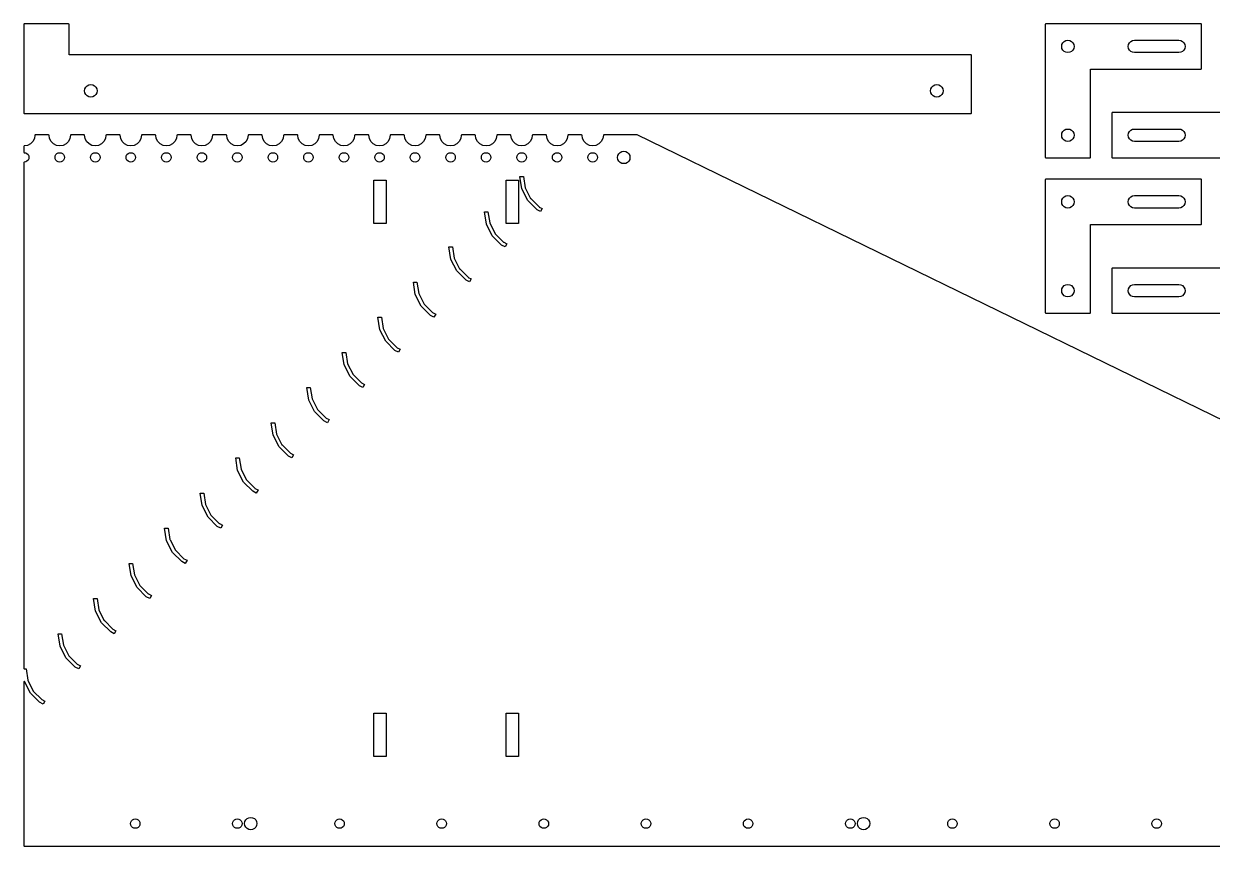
# Model space of a CAD drawing. Header units: metres. Extents: x 5 to 415, y 5 to 293.
# Drawn here: x 4.9 to 272.5, y 4.9 to 190.1 of the extents above; entities that cross this region are included whole.
import ezdxf

# ---------------------------------------------------------------- set-up
doc = ezdxf.new("R2010")
doc.units = ezdxf.units.M

msp = doc.modelspace()

# ---------------------------------------------------------------- linework, layer by layer
for p, q in [((5, 190.1), (4.89999, 190)), ((4.89999, 190), (4.89999, 170)), ((15, 190.1), (5, 190.1)), ((15.1, 190), (15, 190.1)), ((15.1, 183.1), (15.1, 190)), ((235, 190.1), (234.9, 190)), ((234.9, 190), (234.9, 160)), ((270, 190.1), (235, 190.1)), ((270.1, 190), (270, 190.1)), ((270.1, 180), (270.1, 190)), ((238.601, 185), (238.67, 185.432)), ((238.67, 184.568), (238.601, 185)), ((238.67, 185.432), (238.868, 185.822)), ((238.868, 185.822), (239.178, 186.132)), ((239.178, 186.132), (239.568, 186.33)), ((239.568, 186.33), (240, 186.399)), ((240, 186.399), (240.432, 186.33)), ((240.432, 186.33), (240.822, 186.132)), ((240.822, 186.132), (241.132, 185.822)), ((241.132, 185.822), (241.33, 185.432)), ((241.33, 185.432), (241.399, 185)), ((241.399, 185), (241.33, 184.568)), ((253.601, 185), (253.67, 185.432)), ((253.67, 184.568), (253.601, 185)), ((253.67, 185.432), (253.868, 185.822)), ((253.868, 185.822), (254.178, 186.132)), ((254.178, 186.132), (254.568, 186.33)), ((254.568, 186.33), (255.008, 186.4)), ((255.008, 186.4), (264.992, 186.4)), ((264.992, 186.4), (265.432, 186.33)), ((265.432, 186.33), (265.822, 186.132)), ((265.822, 186.132), (266.132, 185.822)), ((266.132, 185.822), (266.33, 185.432)), ((266.33, 185.432), (266.399, 185)), ((266.399, 185), (266.33, 184.568)), ((218.2, 183.1), (15.1, 183.1)), ((218.3, 183), (218.2, 183.1)), ((218.3, 170), (218.3, 183)), ((238.868, 184.178), (238.67, 184.568)), ((239.178, 183.868), (238.868, 184.178)), ((239.568, 183.67), (239.178, 183.868)), ((240, 183.601), (239.568, 183.67)), ((240.432, 183.67), (240, 183.601)), ((240.822, 183.868), (240.432, 183.67)), ((241.132, 184.178), (240.822, 183.868)), ((241.33, 184.568), (241.132, 184.178)), ((253.868, 184.178), (253.67, 184.568)), ((254.178, 183.868), (253.868, 184.178)), ((254.568, 183.67), (254.178, 183.868)), ((255.008, 183.6), (254.568, 183.67)), ((264.992, 183.6), (255.008, 183.6)), ((265.432, 183.67), (264.992, 183.6)), ((265.822, 183.868), (265.432, 183.67)), ((266.132, 184.178), (265.822, 183.868)), ((266.33, 184.568), (266.132, 184.178)), ((245.1, 160), (245.1, 179.9)), ((245.1, 179.9), (270, 179.9)), ((270, 179.9), (270.1, 180)), ((18.6012, 175), (18.6697, 175.432)), ((18.6697, 174.568), (18.6012, 175)), ((18.6697, 175.432), (18.8684, 175.822)), ((18.8684, 174.178), (18.6697, 174.568)), ((18.8684, 175.822), (19.1778, 176.132)), ((19.1778, 173.868), (18.8684, 174.178)), ((19.1778, 176.132), (19.5677, 176.33)), ((19.5677, 176.33), (20, 176.399)), ((20, 176.399), (20.4323, 176.33)), ((20.4323, 176.33), (20.8221, 176.132)), ((20.8221, 176.132), (21.1316, 175.822)), ((21.1316, 174.178), (20.8221, 173.868)), ((21.1316, 175.822), (21.3303, 175.432)), ((21.3303, 174.568), (21.1316, 174.178)), ((21.3303, 175.432), (21.3988, 175)), ((21.3988, 175), (21.3303, 174.568)), ((209.101, 175), (209.17, 175.432)), ((209.17, 174.568), (209.101, 175)), ((209.17, 175.432), (209.368, 175.822)), ((209.368, 174.178), (209.17, 174.568)), ((209.368, 175.822), (209.678, 176.132)), ((209.678, 173.868), (209.368, 174.178)), ((209.678, 176.132), (210.068, 176.33)), ((210.068, 176.33), (210.5, 176.399)), ((210.5, 176.399), (210.932, 176.33)), ((210.932, 176.33), (211.322, 176.132)), ((211.322, 176.132), (211.632, 175.822)), ((211.632, 174.178), (211.322, 173.868)), ((211.632, 175.822), (211.83, 175.432)), ((211.83, 174.568), (211.632, 174.178)), ((211.83, 175.432), (211.899, 175)), ((211.899, 175), (211.83, 174.568)), ((19.5677, 173.67), (19.1778, 173.868)), ((20, 173.601), (19.5677, 173.67)), ((20.4323, 173.67), (20, 173.601)), ((20.8221, 173.868), (20.4323, 173.67)), ((210.068, 173.67), (209.678, 173.868)), ((210.5, 173.601), (210.068, 173.67)), ((210.932, 173.67), (210.5, 173.601)), ((211.322, 173.868), (210.932, 173.67)), ((4.89999, 170), (5, 169.9)), ((5, 169.9), (218.2, 169.9)), ((218.2, 169.9), (218.3, 170)), ((250, 170.1), (249.9, 170)), ((249.9, 170), (249.9, 160)), ((274.9, 170.1), (250, 170.1)), ((238.868, 165.822), (239.178, 166.132)), ((239.178, 166.132), (239.568, 166.33)), ((239.568, 166.33), (240, 166.399)), ((240, 166.399), (240.432, 166.33)), ((240.432, 166.33), (240.822, 166.132)), ((240.822, 166.132), (241.132, 165.822)), ((253.868, 165.822), (254.178, 166.132)), ((254.178, 166.132), (254.568, 166.33)), ((254.568, 166.33), (255.008, 166.4)), ((255.008, 166.4), (264.992, 166.4)), ((264.992, 166.4), (265.432, 166.33)), ((265.432, 166.33), (265.822, 166.132)), ((265.822, 166.132), (266.132, 165.822)), ((6.94064, 163.59), (6.40993, 163.059)), ((7.28134, 164.259), (6.94064, 163.59)), ((7.40123, 165.016), (7.28134, 164.259)), ((7.5, 165.1), (7.40123, 165.016)), ((10.5, 165.1), (7.5, 165.1)), ((10.5988, 165.016), (10.5, 165.1)), ((10.7186, 164.259), (10.5988, 165.016)), ((11.0593, 163.59), (10.7186, 164.259)), ((11.5901, 163.059), (11.0593, 163.59)), ((14.9406, 163.59), (14.4099, 163.059)), ((15.2813, 164.259), (14.9406, 163.59)), ((15.4012, 165.016), (15.2813, 164.259)), ((15.5, 165.1), (15.4012, 165.016)), ((18.5, 165.1), (15.5, 165.1)), ((18.5988, 165.016), (18.5, 165.1)), ((18.7186, 164.259), (18.5988, 165.016)), ((19.0593, 163.59), (18.7186, 164.259)), ((19.5901, 163.059), (19.0593, 163.59)), ((22.9406, 163.59), (22.4099, 163.059)), ((23.2813, 164.259), (22.9406, 163.59)), ((23.4012, 165.016), (23.2813, 164.259)), ((23.5, 165.1), (23.4012, 165.016)), ((26.5, 165.1), (23.5, 165.1)), ((26.5988, 165.016), (26.5, 165.1)), ((26.7186, 164.259), (26.5988, 165.016)), ((27.0593, 163.59), (26.7186, 164.259)), ((27.5901, 163.059), (27.0593, 163.59)), ((30.9406, 163.59), (30.4099, 163.059)), ((31.2813, 164.259), (30.9406, 163.59)), ((31.4012, 165.016), (31.2813, 164.259)), ((31.5, 165.1), (31.4012, 165.016)), ((34.5, 165.1), (31.5, 165.1)), ((34.5988, 165.016), (34.5, 165.1)), ((34.7186, 164.259), (34.5988, 165.016)), ((35.0593, 163.59), (34.7186, 164.259)), ((35.5901, 163.059), (35.0593, 163.59)), ((38.9406, 163.59), (38.4099, 163.059)), ((39.2813, 164.259), (38.9406, 163.59)), ((39.4012, 165.016), (39.2813, 164.259)), ((39.5, 165.1), (39.4012, 165.016)), ((42.5, 165.1), (39.5, 165.1)), ((42.5988, 165.016), (42.5, 165.1)), ((42.7186, 164.259), (42.5988, 165.016)), ((43.0593, 163.59), (42.7186, 164.259)), ((43.5901, 163.059), (43.0593, 163.59)), ((46.9406, 163.59), (46.4099, 163.059)), ((47.2813, 164.259), (46.9406, 163.59)), ((47.4012, 165.016), (47.2813, 164.259)), ((47.5, 165.1), (47.4012, 165.016)), ((50.5, 165.1), (47.5, 165.1)), ((50.5988, 165.016), (50.5, 165.1)), ((50.7186, 164.259), (50.5988, 165.016)), ((51.0593, 163.59), (50.7186, 164.259)), ((51.5901, 163.059), (51.0593, 163.59)), ((54.9406, 163.59), (54.4099, 163.059)), ((55.2813, 164.259), (54.9406, 163.59)), ((55.4012, 165.016), (55.2813, 164.259)), ((55.5, 165.1), (55.4012, 165.016)), ((58.5, 165.1), (55.5, 165.1)), ((58.5988, 165.016), (58.5, 165.1)), ((58.7186, 164.259), (58.5988, 165.016)), ((59.0593, 163.59), (58.7186, 164.259)), ((59.5901, 163.059), (59.0593, 163.59)), ((62.9406, 163.59), (62.4099, 163.059)), ((63.2813, 164.259), (62.9406, 163.59)), ((63.4012, 165.016), (63.2813, 164.259)), ((63.5, 165.1), (63.4012, 165.016)), ((66.5, 165.1), (63.5, 165.1)), ((66.5988, 165.016), (66.5, 165.1)), ((66.7186, 164.259), (66.5988, 165.016)), ((67.0593, 163.59), (66.7186, 164.259)), ((67.5901, 163.059), (67.0593, 163.59)), ((70.9406, 163.59), (70.4099, 163.059)), ((71.2813, 164.259), (70.9406, 163.59)), ((71.4012, 165.016), (71.2813, 164.259)), ((71.5, 165.1), (71.4012, 165.016)), ((74.5, 165.1), (71.5, 165.1)), ((74.5988, 165.016), (74.5, 165.1)), ((74.7186, 164.259), (74.5988, 165.016)), ((75.0593, 163.59), (74.7186, 164.259)), ((75.5901, 163.059), (75.0593, 163.59)), ((78.9406, 163.59), (78.4099, 163.059)), ((79.2813, 164.259), (78.9406, 163.59)), ((79.4012, 165.016), (79.2813, 164.259)), ((79.5, 165.1), (79.4012, 165.016)), ((82.5, 165.1), (79.5, 165.1)), ((82.5988, 165.016), (82.5, 165.1)), ((82.7186, 164.259), (82.5988, 165.016)), ((83.0593, 163.59), (82.7186, 164.259)), ((83.5901, 163.059), (83.0593, 163.59)), ((86.9406, 163.59), (86.4099, 163.059)), ((87.2813, 164.259), (86.9406, 163.59)), ((87.4012, 165.016), (87.2813, 164.259)), ((87.5, 165.1), (87.4012, 165.016)), ((90.5, 165.1), (87.5, 165.1)), ((90.5988, 165.016), (90.5, 165.1)), ((90.7186, 164.259), (90.5988, 165.016)), ((91.0593, 163.59), (90.7186, 164.259)), ((91.5901, 163.059), (91.0593, 163.59)), ((94.9406, 163.59), (94.4099, 163.059)), ((95.2813, 164.259), (94.9406, 163.59)), ((95.4012, 165.016), (95.2813, 164.259)), ((95.5, 165.1), (95.4012, 165.016)), ((98.5, 165.1), (95.5, 165.1)), ((98.5988, 165.016), (98.5, 165.1)), ((98.7186, 164.259), (98.5988, 165.016)), ((99.0593, 163.59), (98.7186, 164.259)), ((99.5901, 163.059), (99.0593, 163.59)), ((102.941, 163.59), (102.41, 163.059)), ((103.281, 164.259), (102.941, 163.59)), ((103.401, 165.016), (103.281, 164.259)), ((103.5, 165.1), (103.401, 165.016)), ((106.5, 165.1), (103.5, 165.1)), ((106.599, 165.016), (106.5, 165.1)), ((106.719, 164.259), (106.599, 165.016)), ((107.059, 163.59), (106.719, 164.259)), ((107.59, 163.059), (107.059, 163.59)), ((110.941, 163.59), (110.41, 163.059)), ((111.281, 164.259), (110.941, 163.59)), ((111.401, 165.016), (111.281, 164.259)), ((111.5, 165.1), (111.401, 165.016)), ((114.5, 165.1), (111.5, 165.1)), ((114.599, 165.016), (114.5, 165.1)), ((114.719, 164.259), (114.599, 165.016)), ((115.059, 163.59), (114.719, 164.259)), ((115.59, 163.059), (115.059, 163.59)), ((118.941, 163.59), (118.41, 163.059)), ((119.281, 164.259), (118.941, 163.59)), ((119.401, 165.016), (119.281, 164.259)), ((119.5, 165.1), (119.401, 165.016)), ((122.5, 165.1), (119.5, 165.1)), ((122.599, 165.016), (122.5, 165.1)), ((122.719, 164.259), (122.599, 165.016)), ((123.059, 163.59), (122.719, 164.259)), ((123.59, 163.059), (123.059, 163.59)), ((126.941, 163.59), (126.41, 163.059)), ((127.281, 164.259), (126.941, 163.59)), ((127.401, 165.016), (127.281, 164.259)), ((127.5, 165.1), (127.401, 165.016)), ((130.5, 165.1), (127.5, 165.1)), ((130.599, 165.016), (130.5, 165.1)), ((130.719, 164.259), (130.599, 165.016)), ((131.059, 163.59), (130.719, 164.259)), ((131.59, 163.059), (131.059, 163.59)), ((134.941, 163.59), (134.41, 163.059)), ((135.281, 164.259), (134.941, 163.59)), ((135.401, 165.016), (135.281, 164.259)), ((135.5, 165.1), (135.401, 165.016)), ((143, 165.1), (135.5, 165.1)), ((143.044, 165.09), (143, 165.1)), ((409.544, 35.0899), (143.044, 165.09)), ((238.601, 165), (238.67, 165.432)), ((238.67, 164.568), (238.601, 165)), ((238.67, 165.432), (238.868, 165.822)), ((238.868, 164.178), (238.67, 164.568)), ((239.178, 163.868), (238.868, 164.178)), ((239.568, 163.67), (239.178, 163.868)), ((240, 163.601), (239.568, 163.67)), ((240.432, 163.67), (240, 163.601)), ((240.822, 163.868), (240.432, 163.67)), ((241.132, 164.178), (240.822, 163.868)), ((241.132, 165.822), (241.33, 165.432)), ((241.33, 164.568), (241.132, 164.178)), ((241.33, 165.432), (241.399, 165)), ((241.399, 165), (241.33, 164.568)), ((253.601, 165), (253.67, 165.432)), ((253.67, 164.568), (253.601, 165)), ((253.67, 165.432), (253.868, 165.822)), ((253.868, 164.178), (253.67, 164.568)), ((254.178, 163.868), (253.868, 164.178)), ((254.568, 163.67), (254.178, 163.868)), ((255.008, 163.6), (254.568, 163.67)), ((264.992, 163.6), (255.008, 163.6)), ((265.432, 163.67), (264.992, 163.6)), ((265.822, 163.868), (265.432, 163.67)), ((266.132, 164.178), (265.822, 163.868)), ((266.132, 165.822), (266.33, 165.432)), ((266.33, 164.568), (266.132, 164.178)), ((266.33, 165.432), (266.399, 165)), ((266.399, 165), (266.33, 164.568)), ((4.98436, 162.599), (4.89999, 162.5)), ((4.89999, 162.5), (4.89999, 161.168)), ((4.89999, 161.168), (4.98436, 161.07)), ((5.74127, 162.719), (4.98436, 162.599)), ((4.98436, 161.07), (5.32982, 161.015)), ((5.32982, 161.015), (5.62729, 160.863)), ((5.62729, 160.863), (5.86343, 160.627)), ((6.40993, 163.059), (5.74127, 162.719)), ((5.86343, 160.627), (6.015, 160.33)), ((12.2587, 162.719), (11.5901, 163.059)), ((11.985, 160.33), (12.1366, 160.627)), ((12.1366, 160.627), (12.3727, 160.863)), ((13, 162.601), (12.2587, 162.719)), ((12.3727, 160.863), (12.6702, 161.015)), ((12.6702, 161.015), (13, 161.067)), ((13.7413, 162.719), (13, 162.601)), ((13, 161.067), (13.3298, 161.015)), ((13.3298, 161.015), (13.6273, 160.863)), ((13.6273, 160.863), (13.8634, 160.627)), ((14.4099, 163.059), (13.7413, 162.719)), ((13.8634, 160.627), (14.015, 160.33)), ((20.2587, 162.719), (19.5901, 163.059)), ((19.985, 160.33), (20.1366, 160.627)), ((20.1366, 160.627), (20.3727, 160.863)), ((21, 162.601), (20.2587, 162.719)), ((20.3727, 160.863), (20.6702, 161.015)), ((20.6702, 161.015), (21, 161.067)), ((21.7413, 162.719), (21, 162.601)), ((21, 161.067), (21.3298, 161.015)), ((21.3298, 161.015), (21.6273, 160.863)), ((21.6273, 160.863), (21.8634, 160.627)), ((22.4099, 163.059), (21.7413, 162.719)), ((21.8634, 160.627), (22.015, 160.33)), ((28.2587, 162.719), (27.5901, 163.059)), ((27.985, 160.33), (28.1366, 160.627)), ((28.1366, 160.627), (28.3727, 160.863)), ((29, 162.601), (28.2587, 162.719)), ((28.3727, 160.863), (28.6702, 161.015)), ((28.6702, 161.015), (29, 161.067)), ((29.7413, 162.719), (29, 162.601)), ((29, 161.067), (29.3298, 161.015)), ((29.3298, 161.015), (29.6273, 160.863)), ((29.6273, 160.863), (29.8634, 160.627)), ((30.4099, 163.059), (29.7413, 162.719)), ((29.8634, 160.627), (30.015, 160.33)), ((36.2587, 162.719), (35.5901, 163.059)), ((35.985, 160.33), (36.1366, 160.627)), ((36.1366, 160.627), (36.3727, 160.863)), ((37, 162.601), (36.2587, 162.719)), ((36.3727, 160.863), (36.6702, 161.015)), ((36.6702, 161.015), (37, 161.067)), ((37.7413, 162.719), (37, 162.601)), ((37, 161.067), (37.3298, 161.015)), ((37.3298, 161.015), (37.6273, 160.863)), ((37.6273, 160.863), (37.8634, 160.627)), ((38.4099, 163.059), (37.7413, 162.719)), ((37.8634, 160.627), (38.015, 160.33)), ((44.2587, 162.719), (43.5901, 163.059)), ((43.985, 160.33), (44.1366, 160.627)), ((44.1366, 160.627), (44.3727, 160.863)), ((45, 162.601), (44.2587, 162.719)), ((44.3727, 160.863), (44.6702, 161.015)), ((44.6702, 161.015), (45, 161.067)), ((45.7413, 162.719), (45, 162.601)), ((45, 161.067), (45.3298, 161.015)), ((45.3298, 161.015), (45.6273, 160.863)), ((45.6273, 160.863), (45.8634, 160.627)), ((46.4099, 163.059), (45.7413, 162.719)), ((45.8634, 160.627), (46.015, 160.33)), ((52.2587, 162.719), (51.5901, 163.059)), ((51.985, 160.33), (52.1366, 160.627)), ((52.1366, 160.627), (52.3727, 160.863)), ((53, 162.601), (52.2587, 162.719)), ((52.3727, 160.863), (52.6702, 161.015)), ((52.6702, 161.015), (53, 161.067)), ((53.7413, 162.719), (53, 162.601)), ((53, 161.067), (53.3298, 161.015)), ((53.3298, 161.015), (53.6273, 160.863)), ((53.6273, 160.863), (53.8634, 160.627)), ((54.4099, 163.059), (53.7413, 162.719)), ((53.8634, 160.627), (54.015, 160.33)), ((60.2587, 162.719), (59.5901, 163.059)), ((59.985, 160.33), (60.1366, 160.627)), ((60.1366, 160.627), (60.3727, 160.863)), ((61, 162.601), (60.2587, 162.719)), ((60.3727, 160.863), (60.6702, 161.015)), ((60.6702, 161.015), (61, 161.067)), ((61.7413, 162.719), (61, 162.601)), ((61, 161.067), (61.3298, 161.015)), ((61.3298, 161.015), (61.6273, 160.863)), ((61.6273, 160.863), (61.8634, 160.627)), ((62.4099, 163.059), (61.7413, 162.719)), ((61.8634, 160.627), (62.015, 160.33)), ((68.2587, 162.719), (67.5901, 163.059)), ((67.985, 160.33), (68.1366, 160.627)), ((68.1366, 160.627), (68.3727, 160.863)), ((69, 162.601), (68.2587, 162.719)), ((68.3727, 160.863), (68.6702, 161.015)), ((68.6702, 161.015), (69, 161.067)), ((69.7413, 162.719), (69, 162.601)), ((69, 161.067), (69.3298, 161.015)), ((69.3298, 161.015), (69.6273, 160.863)), ((69.6273, 160.863), (69.8634, 160.627)), ((70.4099, 163.059), (69.7413, 162.719)), ((69.8634, 160.627), (70.015, 160.33)), ((76.2587, 162.719), (75.5901, 163.059)), ((75.985, 160.33), (76.1366, 160.627)), ((76.1366, 160.627), (76.3727, 160.863)), ((77, 162.601), (76.2587, 162.719)), ((76.3727, 160.863), (76.6702, 161.015)), ((76.6702, 161.015), (77, 161.067)), ((77.7413, 162.719), (77, 162.601)), ((77, 161.067), (77.3298, 161.015)), ((77.3298, 161.015), (77.6273, 160.863)), ((77.6273, 160.863), (77.8634, 160.627)), ((78.4099, 163.059), (77.7413, 162.719)), ((77.8634, 160.627), (78.015, 160.33)), ((84.2587, 162.719), (83.5901, 163.059)), ((83.985, 160.33), (84.1366, 160.627)), ((84.1366, 160.627), (84.3727, 160.863)), ((85, 162.601), (84.2587, 162.719)), ((84.3727, 160.863), (84.6702, 161.015)), ((84.6702, 161.015), (85, 161.067)), ((85.7413, 162.719), (85, 162.601)), ((85, 161.067), (85.3298, 161.015)), ((85.3298, 161.015), (85.6273, 160.863)), ((85.6273, 160.863), (85.8634, 160.627)), ((86.4099, 163.059), (85.7413, 162.719)), ((85.8634, 160.627), (86.015, 160.33)), ((92.2587, 162.719), (91.5901, 163.059)), ((91.985, 160.33), (92.1366, 160.627)), ((92.1366, 160.627), (92.3727, 160.863)), ((93, 162.601), (92.2587, 162.719)), ((92.3727, 160.863), (92.6702, 161.015)), ((92.6702, 161.015), (93, 161.067)), ((93.7413, 162.719), (93, 162.601)), ((93, 161.067), (93.3298, 161.015)), ((93.3298, 161.015), (93.6273, 160.863)), ((93.6273, 160.863), (93.8634, 160.627)), ((94.4099, 163.059), (93.7413, 162.719)), ((93.8634, 160.627), (94.015, 160.33)), ((100.259, 162.719), (99.5901, 163.059)), ((99.985, 160.33), (100.137, 160.627)), ((100.137, 160.627), (100.373, 160.863)), ((101, 162.601), (100.259, 162.719)), ((100.373, 160.863), (100.67, 161.015)), ((100.67, 161.015), (101, 161.067)), ((101.741, 162.719), (101, 162.601)), ((101, 161.067), (101.33, 161.015)), ((101.33, 161.015), (101.627, 160.863)), ((101.627, 160.863), (101.863, 160.627)), ((102.41, 163.059), (101.741, 162.719)), ((101.863, 160.627), (102.015, 160.33)), ((108.259, 162.719), (107.59, 163.059)), ((107.985, 160.33), (108.137, 160.627)), ((108.137, 160.627), (108.373, 160.863)), ((109, 162.601), (108.259, 162.719)), ((108.373, 160.863), (108.67, 161.015)), ((108.67, 161.015), (109, 161.067)), ((109.741, 162.719), (109, 162.601)), ((109, 161.067), (109.33, 161.015)), ((109.33, 161.015), (109.627, 160.863)), ((109.627, 160.863), (109.863, 160.627)), ((110.41, 163.059), (109.741, 162.719)), ((109.863, 160.627), (110.015, 160.33)), ((116.259, 162.719), (115.59, 163.059)), ((115.985, 160.33), (116.137, 160.627)), ((116.137, 160.627), (116.373, 160.863)), ((117, 162.601), (116.259, 162.719)), ((116.373, 160.863), (116.67, 161.015)), ((116.67, 161.015), (117, 161.067)), ((117.741, 162.719), (117, 162.601)), ((117, 161.067), (117.33, 161.015)), ((117.33, 161.015), (117.627, 160.863)), ((117.627, 160.863), (117.863, 160.627)), ((118.41, 163.059), (117.741, 162.719)), ((117.863, 160.627), (118.015, 160.33)), ((124.259, 162.719), (123.59, 163.059)), ((123.985, 160.33), (124.137, 160.627)), ((124.137, 160.627), (124.373, 160.863)), ((125, 162.601), (124.259, 162.719)), ((124.373, 160.863), (124.67, 161.015)), ((124.67, 161.015), (125, 161.067)), ((125.741, 162.719), (125, 162.601)), ((125, 161.067), (125.33, 161.015)), ((125.33, 161.015), (125.627, 160.863)), ((125.627, 160.863), (125.863, 160.627)), ((126.41, 163.059), (125.741, 162.719)), ((125.863, 160.627), (126.015, 160.33)), ((132.259, 162.719), (131.59, 163.059)), ((131.985, 160.33), (132.137, 160.627)), ((132.137, 160.627), (132.373, 160.863)), ((133, 162.601), (132.259, 162.719)), ((132.373, 160.863), (132.67, 161.015)), ((132.67, 161.015), (133, 161.067)), ((133.741, 162.719), (133, 162.601)), ((133, 161.067), (133.33, 161.015)), ((133.33, 161.015), (133.627, 160.863)), ((133.627, 160.863), (133.863, 160.627)), ((134.41, 163.059), (133.741, 162.719)), ((133.863, 160.627), (134.015, 160.33)), ((138.67, 160.432), (138.868, 160.822)), ((138.868, 160.822), (139.178, 161.132)), ((139.178, 161.132), (139.568, 161.33)), ((139.568, 161.33), (140, 161.399)), ((140, 161.399), (140.432, 161.33)), ((140.432, 161.33), (140.822, 161.132)), ((140.822, 161.132), (141.132, 160.822)), ((141.132, 160.822), (141.33, 160.432)), ((4.98436, 158.93), (4.89999, 158.831)), ((4.89999, 158.831), (4.89999, 44.92)), ((5.32982, 158.985), (4.98436, 158.93)), ((5.62729, 159.137), (5.32982, 158.985)), ((5.86343, 159.373), (5.62729, 159.137)), ((6.015, 159.67), (5.86343, 159.373)), ((6.015, 160.33), (6.06725, 160)), ((6.06725, 160), (6.015, 159.67)), ((11.9327, 160), (11.985, 160.33)), ((11.985, 159.67), (11.9327, 160)), ((12.1366, 159.373), (11.985, 159.67)), ((12.3727, 159.137), (12.1366, 159.373)), ((12.6702, 158.985), (12.3727, 159.137)), ((13, 158.933), (12.6702, 158.985)), ((13.3298, 158.985), (13, 158.933)), ((13.6273, 159.137), (13.3298, 158.985)), ((13.8634, 159.373), (13.6273, 159.137)), ((14.015, 159.67), (13.8634, 159.373)), ((14.015, 160.33), (14.0672, 160)), ((14.0672, 160), (14.015, 159.67)), ((19.9327, 160), (19.985, 160.33)), ((19.985, 159.67), (19.9327, 160)), ((20.1366, 159.373), (19.985, 159.67)), ((20.3727, 159.137), (20.1366, 159.373)), ((20.6702, 158.985), (20.3727, 159.137)), ((21, 158.933), (20.6702, 158.985)), ((21.3298, 158.985), (21, 158.933)), ((21.6273, 159.137), (21.3298, 158.985)), ((21.8634, 159.373), (21.6273, 159.137)), ((22.015, 159.67), (21.8634, 159.373)), ((22.015, 160.33), (22.0672, 160)), ((22.0672, 160), (22.015, 159.67)), ((27.9327, 160), (27.985, 160.33)), ((27.985, 159.67), (27.9327, 160)), ((28.1366, 159.373), (27.985, 159.67)), ((28.3727, 159.137), (28.1366, 159.373)), ((28.6702, 158.985), (28.3727, 159.137)), ((29, 158.933), (28.6702, 158.985)), ((29.3298, 158.985), (29, 158.933)), ((29.6273, 159.137), (29.3298, 158.985)), ((29.8634, 159.373), (29.6273, 159.137)), ((30.015, 159.67), (29.8634, 159.373)), ((30.015, 160.33), (30.0672, 160)), ((30.0672, 160), (30.015, 159.67)), ((35.9327, 160), (35.985, 160.33)), ((35.985, 159.67), (35.9327, 160)), ((36.1366, 159.373), (35.985, 159.67)), ((36.3727, 159.137), (36.1366, 159.373)), ((36.6702, 158.985), (36.3727, 159.137)), ((37, 158.933), (36.6702, 158.985)), ((37.3298, 158.985), (37, 158.933)), ((37.6273, 159.137), (37.3298, 158.985)), ((37.8634, 159.373), (37.6273, 159.137)), ((38.015, 159.67), (37.8634, 159.373)), ((38.015, 160.33), (38.0672, 160)), ((38.0672, 160), (38.015, 159.67)), ((43.9327, 160), (43.985, 160.33)), ((43.985, 159.67), (43.9327, 160)), ((44.1366, 159.373), (43.985, 159.67)), ((44.3727, 159.137), (44.1366, 159.373)), ((44.6702, 158.985), (44.3727, 159.137)), ((45, 158.933), (44.6702, 158.985)), ((45.3298, 158.985), (45, 158.933)), ((45.6273, 159.137), (45.3298, 158.985)), ((45.8634, 159.373), (45.6273, 159.137)), ((46.015, 159.67), (45.8634, 159.373)), ((46.015, 160.33), (46.0672, 160)), ((46.0672, 160), (46.015, 159.67)), ((51.9327, 160), (51.985, 160.33)), ((51.985, 159.67), (51.9327, 160)), ((52.1366, 159.373), (51.985, 159.67)), ((52.3727, 159.137), (52.1366, 159.373)), ((52.6702, 158.985), (52.3727, 159.137)), ((53, 158.933), (52.6702, 158.985)), ((53.3298, 158.985), (53, 158.933)), ((53.6273, 159.137), (53.3298, 158.985)), ((53.8634, 159.373), (53.6273, 159.137)), ((54.015, 159.67), (53.8634, 159.373)), ((54.015, 160.33), (54.0672, 160)), ((54.0672, 160), (54.015, 159.67)), ((59.9327, 160), (59.985, 160.33)), ((59.985, 159.67), (59.9327, 160)), ((60.1366, 159.373), (59.985, 159.67)), ((60.3727, 159.137), (60.1366, 159.373)), ((60.6702, 158.985), (60.3727, 159.137)), ((61, 158.933), (60.6702, 158.985)), ((61.3298, 158.985), (61, 158.933)), ((61.6273, 159.137), (61.3298, 158.985)), ((61.8634, 159.373), (61.6273, 159.137)), ((62.015, 159.67), (61.8634, 159.373)), ((62.015, 160.33), (62.0672, 160)), ((62.0672, 160), (62.015, 159.67)), ((67.9327, 160), (67.985, 160.33)), ((67.985, 159.67), (67.9327, 160)), ((68.1366, 159.373), (67.985, 159.67)), ((68.3727, 159.137), (68.1366, 159.373)), ((68.6702, 158.985), (68.3727, 159.137)), ((69, 158.933), (68.6702, 158.985)), ((69.3298, 158.985), (69, 158.933)), ((69.6273, 159.137), (69.3298, 158.985)), ((69.8634, 159.373), (69.6273, 159.137)), ((70.015, 159.67), (69.8634, 159.373)), ((70.015, 160.33), (70.0672, 160)), ((70.0672, 160), (70.015, 159.67)), ((75.9327, 160), (75.985, 160.33)), ((75.985, 159.67), (75.9327, 160)), ((76.1366, 159.373), (75.985, 159.67)), ((76.3727, 159.137), (76.1366, 159.373)), ((76.6702, 158.985), (76.3727, 159.137)), ((77, 158.933), (76.6702, 158.985)), ((77.3298, 158.985), (77, 158.933)), ((77.6273, 159.137), (77.3298, 158.985)), ((77.8634, 159.373), (77.6273, 159.137)), ((78.015, 159.67), (77.8634, 159.373)), ((78.015, 160.33), (78.0672, 160)), ((78.0672, 160), (78.015, 159.67)), ((83.9327, 160), (83.985, 160.33)), ((83.985, 159.67), (83.9327, 160)), ((84.1366, 159.373), (83.985, 159.67)), ((84.3727, 159.137), (84.1366, 159.373)), ((84.6702, 158.985), (84.3727, 159.137)), ((85, 158.933), (84.6702, 158.985)), ((85.3298, 158.985), (85, 158.933)), ((85.6273, 159.137), (85.3298, 158.985)), ((85.8634, 159.373), (85.6273, 159.137)), ((86.015, 159.67), (85.8634, 159.373)), ((86.015, 160.33), (86.0672, 160)), ((86.0672, 160), (86.015, 159.67)), ((91.9327, 160), (91.985, 160.33)), ((91.985, 159.67), (91.9327, 160)), ((92.1366, 159.373), (91.985, 159.67)), ((92.3727, 159.137), (92.1366, 159.373)), ((92.6702, 158.985), (92.3727, 159.137)), ((93, 158.933), (92.6702, 158.985)), ((93.3298, 158.985), (93, 158.933)), ((93.6273, 159.137), (93.3298, 158.985)), ((93.8634, 159.373), (93.6273, 159.137)), ((94.015, 159.67), (93.8634, 159.373)), ((94.015, 160.33), (94.0672, 160)), ((94.0672, 160), (94.015, 159.67)), ((99.9327, 160), (99.985, 160.33)), ((99.985, 159.67), (99.9327, 160)), ((100.137, 159.373), (99.985, 159.67)), ((100.373, 159.137), (100.137, 159.373)), ((100.67, 158.985), (100.373, 159.137)), ((101, 158.933), (100.67, 158.985)), ((101.33, 158.985), (101, 158.933)), ((101.627, 159.137), (101.33, 158.985)), ((101.863, 159.373), (101.627, 159.137)), ((102.015, 159.67), (101.863, 159.373)), ((102.015, 160.33), (102.067, 160)), ((102.067, 160), (102.015, 159.67)), ((107.933, 160), (107.985, 160.33)), ((107.985, 159.67), (107.933, 160)), ((108.137, 159.373), (107.985, 159.67)), ((108.373, 159.137), (108.137, 159.373)), ((108.67, 158.985), (108.373, 159.137)), ((109, 158.933), (108.67, 158.985)), ((109.33, 158.985), (109, 158.933)), ((109.627, 159.137), (109.33, 158.985)), ((109.863, 159.373), (109.627, 159.137)), ((110.015, 159.67), (109.863, 159.373)), ((110.015, 160.33), (110.067, 160)), ((110.067, 160), (110.015, 159.67)), ((115.933, 160), (115.985, 160.33)), ((115.985, 159.67), (115.933, 160)), ((116.137, 159.373), (115.985, 159.67)), ((116.373, 159.137), (116.137, 159.373)), ((116.67, 158.985), (116.373, 159.137)), ((117, 158.933), (116.67, 158.985)), ((117.33, 158.985), (117, 158.933)), ((117.627, 159.137), (117.33, 158.985)), ((117.863, 159.373), (117.627, 159.137)), ((118.015, 159.67), (117.863, 159.373)), ((118.015, 160.33), (118.067, 160)), ((118.067, 160), (118.015, 159.67)), ((123.933, 160), (123.985, 160.33)), ((123.985, 159.67), (123.933, 160)), ((124.137, 159.373), (123.985, 159.67)), ((124.373, 159.137), (124.137, 159.373)), ((124.67, 158.985), (124.373, 159.137)), ((125, 158.933), (124.67, 158.985)), ((125.33, 158.985), (125, 158.933)), ((125.627, 159.137), (125.33, 158.985)), ((125.863, 159.373), (125.627, 159.137)), ((126.015, 159.67), (125.863, 159.373)), ((126.015, 160.33), (126.067, 160)), ((126.067, 160), (126.015, 159.67)), ((131.933, 160), (131.985, 160.33)), ((131.985, 159.67), (131.933, 160)), ((132.137, 159.373), (131.985, 159.67)), ((132.373, 159.137), (132.137, 159.373)), ((132.67, 158.985), (132.373, 159.137)), ((133, 158.933), (132.67, 158.985)), ((133.33, 158.985), (133, 158.933)), ((133.627, 159.137), (133.33, 158.985)), ((133.863, 159.373), (133.627, 159.137)), ((134.015, 159.67), (133.863, 159.373)), ((134.015, 160.33), (134.067, 160)), ((134.067, 160), (134.015, 159.67)), ((138.601, 160), (138.67, 160.432)), ((138.67, 159.568), (138.601, 160)), ((138.868, 159.178), (138.67, 159.568)), ((139.178, 158.868), (138.868, 159.178)), ((139.568, 158.67), (139.178, 158.868)), ((140, 158.601), (139.568, 158.67)), ((140.432, 158.67), (140, 158.601)), ((140.822, 158.868), (140.432, 158.67)), ((141.132, 159.178), (140.822, 158.868)), ((141.33, 159.568), (141.132, 159.178)), ((141.33, 160.432), (141.399, 160)), ((141.399, 160), (141.33, 159.568)), ((234.9, 160), (235, 159.9)), ((235, 159.9), (245, 159.9)), ((245, 159.9), (245.1, 160)), ((249.9, 160), (250, 159.9)), ((250, 159.9), (285, 159.9)), ((117.061, 152.896), (116.617, 155.7)), ((116.617, 155.7), (117.415, 155.7)), ((117.415, 155.7), (117.817, 153.158)), ((83.7, 145.1), (83.7, 154.9)), ((83.7, 154.9), (86.5, 154.9)), ((86.5, 154.9), (86.5, 145.1)), ((113.5, 145.1), (113.5, 154.9)), ((113.5, 154.9), (116.3, 154.9)), ((116.3, 154.9), (116.3, 145.1)), ((118.396, 150.276), (117.061, 152.896)), ((117.817, 153.158), (117.827, 153.128)), ((117.827, 153.128), (119.034, 150.758)), ((235, 155.1), (234.9, 155)), ((234.9, 155), (234.9, 125)), ((270, 155.1), (235, 155.1)), ((270.1, 155), (270, 155.1)), ((270.1, 145), (270.1, 155)), ((120.476, 148.196), (118.396, 150.276)), ((119.034, 150.758), (119.053, 150.733)), ((119.053, 150.733), (120.933, 148.853)), ((238.601, 150), (238.67, 150.432)), ((238.67, 149.568), (238.601, 150)), ((238.67, 150.432), (238.868, 150.822)), ((238.868, 150.822), (239.178, 151.132)), ((239.178, 151.132), (239.568, 151.33)), ((239.568, 151.33), (240, 151.399)), ((240, 151.399), (240.432, 151.33)), ((240.432, 151.33), (240.822, 151.132)), ((240.822, 151.132), (241.132, 150.822)), ((241.132, 150.822), (241.33, 150.432)), ((241.33, 150.432), (241.399, 150)), ((241.399, 150), (241.33, 149.568)), ((253.601, 150), (253.67, 150.432)), ((253.67, 149.568), (253.601, 150)), ((253.67, 150.432), (253.868, 150.822)), ((253.868, 150.822), (254.178, 151.132)), ((254.178, 151.132), (254.568, 151.33)), ((254.568, 151.33), (255.008, 151.4)), ((255.008, 151.4), (264.992, 151.4)), ((264.992, 151.4), (265.432, 151.33)), ((265.432, 151.33), (265.822, 151.132)), ((265.822, 151.132), (266.132, 150.822)), ((266.132, 150.822), (266.33, 150.432)), ((266.33, 150.432), (266.399, 150)), ((266.399, 150), (266.33, 149.568)), ((109.061, 144.976), (108.617, 147.78)), ((108.617, 147.78), (109.415, 147.78)), ((109.415, 147.78), (109.817, 145.238)), ((121.263, 147.795), (120.476, 148.196)), ((120.933, 148.853), (120.958, 148.834)), ((120.958, 148.834), (121.657, 148.478)), ((121.657, 148.478), (121.263, 147.795)), ((238.868, 149.178), (238.67, 149.568)), ((239.178, 148.868), (238.868, 149.178)), ((239.568, 148.67), (239.178, 148.868)), ((240, 148.601), (239.568, 148.67)), ((240.432, 148.67), (240, 148.601)), ((240.822, 148.868), (240.432, 148.67)), ((241.132, 149.178), (240.822, 148.868)), ((241.33, 149.568), (241.132, 149.178)), ((253.868, 149.178), (253.67, 149.568)), ((254.178, 148.868), (253.868, 149.178)), ((254.568, 148.67), (254.178, 148.868)), ((255.008, 148.6), (254.568, 148.67)), ((264.992, 148.6), (255.008, 148.6)), ((265.432, 148.67), (264.992, 148.6)), ((265.822, 148.868), (265.432, 148.67)), ((266.132, 149.178), (265.822, 148.868)), ((266.33, 149.568), (266.132, 149.178)), ((86.5, 145.1), (83.7, 145.1)), ((110.396, 142.356), (109.061, 144.976)), ((109.817, 145.238), (109.827, 145.208)), ((109.827, 145.208), (111.034, 142.838)), ((116.3, 145.1), (113.5, 145.1)), ((245.1, 125), (245.1, 144.9)), ((245.1, 144.9), (270, 144.9)), ((270, 144.9), (270.1, 145)), ((112.476, 140.276), (110.396, 142.356)), ((111.034, 142.838), (111.053, 142.813)), ((111.053, 142.813), (112.933, 140.933)), ((101.061, 137.056), (100.617, 139.86)), ((100.617, 139.86), (101.415, 139.86)), ((101.415, 139.86), (101.817, 137.318)), ((113.263, 139.875), (112.476, 140.276)), ((112.933, 140.933), (112.958, 140.914)), ((112.958, 140.914), (113.657, 140.558)), ((113.657, 140.558), (113.263, 139.875)), ((102.396, 134.436), (101.061, 137.056)), ((101.817, 137.318), (101.827, 137.288)), ((101.827, 137.288), (103.034, 134.918)), ((104.476, 132.356), (102.396, 134.436)), ((103.034, 134.918), (103.053, 134.893)), ((103.053, 134.893), (104.933, 133.013)), ((250, 135.1), (249.9, 135)), ((249.9, 135), (249.9, 125)), ((274.9, 135.1), (250, 135.1)), ((93.0613, 129.136), (92.6171, 131.94)), ((92.6171, 131.94), (93.4146, 131.94)), ((93.4146, 131.94), (93.8173, 129.398)), ((105.263, 131.955), (104.476, 132.356)), ((104.933, 133.013), (104.958, 132.994)), ((104.958, 132.994), (105.657, 132.638)), ((105.657, 132.638), (105.263, 131.955)), ((238.868, 130.822), (239.178, 131.132)), ((239.178, 131.132), (239.568, 131.33)), ((239.568, 131.33), (240, 131.399)), ((240, 131.399), (240.432, 131.33)), ((240.432, 131.33), (240.822, 131.132)), ((240.822, 131.132), (241.132, 130.822)), ((253.868, 130.822), (254.178, 131.132)), ((254.178, 131.132), (254.568, 131.33)), ((254.568, 131.33), (255.008, 131.4)), ((255.008, 131.4), (264.992, 131.4)), ((264.992, 131.4), (265.432, 131.33)), ((265.432, 131.33), (265.822, 131.132)), ((265.822, 131.132), (266.132, 130.822)), ((94.3962, 126.516), (93.0613, 129.136)), ((93.8173, 129.398), (93.8269, 129.368)), ((93.8269, 129.368), (95.0343, 126.998)), ((238.601, 130), (238.67, 130.432)), ((238.67, 129.568), (238.601, 130)), ((238.67, 130.432), (238.868, 130.822)), ((238.868, 129.178), (238.67, 129.568)), ((239.178, 128.868), (238.868, 129.178)), ((239.568, 128.67), (239.178, 128.868)), ((240, 128.601), (239.568, 128.67)), ((240.432, 128.67), (240, 128.601)), ((240.822, 128.868), (240.432, 128.67)), ((241.132, 129.178), (240.822, 128.868)), ((241.132, 130.822), (241.33, 130.432)), ((241.33, 129.568), (241.132, 129.178)), ((241.33, 130.432), (241.399, 130)), ((241.399, 130), (241.33, 129.568)), ((253.601, 130), (253.67, 130.432)), ((253.67, 129.568), (253.601, 130)), ((253.67, 130.432), (253.868, 130.822)), ((253.868, 129.178), (253.67, 129.568)), ((254.178, 128.868), (253.868, 129.178)), ((254.568, 128.67), (254.178, 128.868)), ((255.008, 128.6), (254.568, 128.67)), ((264.992, 128.6), (255.008, 128.6)), ((265.432, 128.67), (264.992, 128.6)), ((265.822, 128.868), (265.432, 128.67)), ((266.132, 129.178), (265.822, 128.868)), ((266.132, 130.822), (266.33, 130.432)), ((266.33, 129.568), (266.132, 129.178)), ((266.33, 130.432), (266.399, 130)), ((266.399, 130), (266.33, 129.568)), ((96.4756, 124.436), (94.3962, 126.516)), ((95.0343, 126.998), (95.0527, 126.973)), ((95.0527, 126.973), (96.9331, 125.093)), ((85.0613, 121.216), (84.6171, 124.02)), ((84.6171, 124.02), (85.4146, 124.02)), ((85.4146, 124.02), (85.8173, 121.478)), ((97.2629, 124.035), (96.4756, 124.436)), ((96.9331, 125.093), (96.9584, 125.074)), ((96.9584, 125.074), (97.6573, 124.718)), ((97.6573, 124.718), (97.2629, 124.035)), ((234.9, 125), (235, 124.9)), ((235, 124.9), (245, 124.9)), ((245, 124.9), (245.1, 125)), ((249.9, 125), (250, 124.9)), ((250, 124.9), (285, 124.9)), ((86.3962, 118.596), (85.0613, 121.216)), ((85.8173, 121.478), (85.8269, 121.448)), ((85.8269, 121.448), (87.0343, 119.078)), ((88.4756, 116.516), (86.3962, 118.596)), ((87.0343, 119.078), (87.0527, 119.053)), ((87.0527, 119.053), (88.9331, 117.173)), ((77.0613, 113.296), (76.6171, 116.1)), ((76.6171, 116.1), (77.4146, 116.1)), ((77.4146, 116.1), (77.8173, 113.558)), ((89.2629, 116.115), (88.4756, 116.516)), ((88.9331, 117.173), (88.9584, 117.154)), ((88.9584, 117.154), (89.6573, 116.798)), ((89.6573, 116.798), (89.2629, 116.115)), ((78.3962, 110.676), (77.0613, 113.296)), ((77.8173, 113.558), (77.8269, 113.528)), ((77.8269, 113.528), (79.0343, 111.158)), ((80.4756, 108.596), (78.3962, 110.676)), ((79.0343, 111.158), (79.0527, 111.133)), ((79.0527, 111.133), (80.9331, 109.253)), ((69.0613, 105.376), (68.6171, 108.18)), ((68.6171, 108.18), (69.4146, 108.18)), ((69.4146, 108.18), (69.8173, 105.638)), ((81.2629, 108.195), (80.4756, 108.596)), ((80.9331, 109.253), (80.9584, 109.234)), ((80.9584, 109.234), (81.6573, 108.878)), ((81.6573, 108.878), (81.2629, 108.195)), ((70.3962, 102.756), (69.0613, 105.376)), ((69.8173, 105.638), (69.8269, 105.608)), ((69.8269, 105.608), (71.0343, 103.238)), ((72.4756, 100.676), (70.3962, 102.756)), ((71.0343, 103.238), (71.0527, 103.213)), ((71.0527, 103.213), (72.9331, 101.333)), ((61.0613, 97.4556), (60.6171, 100.26)), ((60.6171, 100.26), (61.4146, 100.26)), ((61.4146, 100.26), (61.8173, 97.7177)), ((73.2629, 100.275), (72.4756, 100.676)), ((72.9331, 101.333), (72.9584, 101.314)), ((72.9584, 101.314), (73.6573, 100.958)), ((73.6573, 100.958), (73.2629, 100.275)), ((62.3962, 94.8356), (61.0613, 97.4556)), ((61.8173, 97.7177), (61.8269, 97.688)), ((61.8269, 97.688), (63.0343, 95.3184)), ((64.4756, 92.7562), (62.3962, 94.8356)), ((63.0343, 95.3184), (63.0527, 95.2931)), ((63.0527, 95.2931), (64.9331, 93.4127)), ((53.0613, 89.5356), (52.6171, 92.34)), ((52.6171, 92.34), (53.4146, 92.34)), ((53.4146, 92.34), (53.8173, 89.7977)), ((65.2629, 92.3551), (64.4756, 92.7562)), ((64.9331, 93.4127), (64.9584, 93.3943)), ((64.9584, 93.3943), (65.6573, 93.0382)), ((65.6573, 93.0382), (65.2629, 92.3551)), ((54.3962, 86.9156), (53.0613, 89.5356)), ((53.8173, 89.7977), (53.8269, 89.768)), ((53.8269, 89.768), (55.0343, 87.3984)), ((56.4756, 84.8362), (54.3962, 86.9156)), ((55.0343, 87.3984), (55.0527, 87.3731)), ((55.0527, 87.3731), (56.9331, 85.4927)), ((45.0613, 81.6156), (44.6171, 84.42)), ((44.6171, 84.42), (45.4146, 84.42)), ((45.4146, 84.42), (45.8173, 81.8777)), ((57.2629, 84.4351), (56.4756, 84.8362)), ((56.9331, 85.4927), (56.9584, 85.4743)), ((56.9584, 85.4743), (57.6573, 85.1182)), ((57.6573, 85.1182), (57.2629, 84.4351)), ((46.3962, 78.9956), (45.0613, 81.6156)), ((45.8173, 81.8777), (45.8269, 81.848)), ((45.8269, 81.848), (47.0343, 79.4784)), ((48.4756, 76.9162), (46.3962, 78.9956)), ((47.0343, 79.4784), (47.0527, 79.4531)), ((47.0527, 79.4531), (48.9331, 77.5727)), ((37.0613, 73.6956), (36.6171, 76.5)), ((36.6171, 76.5), (37.4146, 76.5)), ((37.4146, 76.5), (37.8173, 73.9577)), ((49.2629, 76.5151), (48.4756, 76.9162)), ((48.9331, 77.5727), (48.9584, 77.5543)), ((48.9584, 77.5543), (49.6573, 77.1982)), ((49.6573, 77.1982), (49.2629, 76.5151)), ((38.3962, 71.0756), (37.0613, 73.6956)), ((37.8173, 73.9577), (37.8269, 73.928)), ((37.8269, 73.928), (39.0343, 71.5584)), ((40.4756, 68.9962), (38.3962, 71.0756)), ((39.0343, 71.5584), (39.0527, 71.5331)), ((39.0527, 71.5331), (40.9331, 69.6527)), ((40.9331, 69.6527), (40.9584, 69.6343)), ((40.9584, 69.6343), (41.6573, 69.2782)), ((29.0613, 65.7756), (28.6171, 68.58)), ((28.6171, 68.58), (29.4146, 68.58)), ((29.4146, 68.58), (29.8173, 66.0377)), ((41.2629, 68.5951), (40.4756, 68.9962)), ((41.6573, 69.2782), (41.2629, 68.5951)), ((30.3962, 63.1556), (29.0613, 65.7756)), ((29.8173, 66.0377), (29.8269, 66.008)), ((29.8269, 66.008), (31.0343, 63.6384)), ((32.4756, 61.0762), (30.3962, 63.1556)), ((31.0343, 63.6384), (31.0527, 63.6131)), ((31.0527, 63.6131), (32.9331, 61.7327)), ((32.9331, 61.7327), (32.9584, 61.7143)), ((32.9584, 61.7143), (33.6573, 61.3582)), ((21.0613, 57.8556), (20.6171, 60.66)), ((20.6171, 60.66), (21.4146, 60.66)), ((21.4146, 60.66), (21.8173, 58.1177)), ((33.2629, 60.6751), (32.4756, 61.0762)), ((33.6573, 61.3582), (33.2629, 60.6751)), ((22.3962, 55.2356), (21.0613, 57.8556)), ((21.8173, 58.1177), (21.8269, 58.088)), ((21.8269, 58.088), (23.0343, 55.7184)), ((24.4756, 53.1562), (22.3962, 55.2356)), ((23.0343, 55.7184), (23.0527, 55.6931)), ((23.0527, 55.6931), (24.9331, 53.8127)), ((24.9331, 53.8127), (24.9584, 53.7943)), ((24.9584, 53.7943), (25.6573, 53.4382)), ((13.0613, 49.9356), (12.6171, 52.74)), ((12.6171, 52.74), (13.4146, 52.74)), ((13.4146, 52.74), (13.8173, 50.1977)), ((25.2629, 52.7551), (24.4756, 53.1562)), ((25.6573, 53.4382), (25.2629, 52.7551)), ((14.3962, 47.3156), (13.0613, 49.9356)), ((13.8173, 50.1977), (13.8269, 50.168)), ((13.8269, 50.168), (15.0343, 47.7984)), ((16.4756, 45.2363), (14.3962, 47.3156)), ((15.0343, 47.7984), (15.0527, 47.7731)), ((15.0527, 47.7731), (16.9331, 45.8927)), ((16.9331, 45.8927), (16.9584, 45.8743)), ((16.9584, 45.8743), (17.6573, 45.5182)), ((17.6573, 45.5182), (17.2629, 44.8351)), ((4.89999, 44.92), (5, 44.82)), ((5, 44.82), (5.4146, 44.82)), ((5.4146, 44.82), (5.81726, 42.2777)), ((17.2629, 44.8351), (16.4756, 45.2363)), ((4.98436, 42.0144), (4.89999, 41.9156)), ((4.89999, 41.9156), (4.89999, 5)), ((5.0891, 41.961), (4.98436, 42.0144)), ((6.39624, 39.3956), (5.0891, 41.961)), ((5.81726, 42.2777), (5.82693, 42.248)), ((5.82693, 42.248), (7.03427, 39.8784)), ((8.47557, 37.3163), (6.39624, 39.3956)), ((7.03427, 39.8784), (7.05266, 39.8531)), ((7.05266, 39.8531), (8.93312, 37.9727)), ((8.93312, 37.9727), (8.95844, 37.9543)), ((8.95844, 37.9543), (9.65729, 37.5982)), ((9.65729, 37.5982), (9.26288, 36.9151)), ((9.26288, 36.9151), (8.47557, 37.3163)), ((83.7, 25.1), (83.7, 34.9)), ((83.7, 34.9), (86.5, 34.9)), ((86.5, 34.9), (86.5, 25.1)), ((113.5, 25.1), (113.5, 34.9)), ((113.5, 34.9), (116.3, 34.9)), ((116.3, 34.9), (116.3, 25.1)), ((86.5, 25.1), (83.7, 25.1)), ((116.3, 25.1), (113.5, 25.1)), ((29.1366, 10.6273), (29.3727, 10.8634)), ((29.3727, 10.8634), (29.6702, 11.015)), ((29.6702, 11.015), (30, 11.0672)), ((30, 11.0672), (30.3298, 11.015)), ((30.3298, 11.015), (30.6273, 10.8634)), ((30.6273, 10.8634), (30.8634, 10.6273)), ((52.1366, 10.6273), (52.3727, 10.8634)), ((52.3727, 10.8634), (52.6702, 11.015)), ((52.6702, 11.015), (53, 11.0672)), ((53, 11.0672), (53.3298, 11.015)), ((53.3298, 11.015), (53.6273, 10.8634)), ((53.6273, 10.8634), (53.8634, 10.6273)), ((54.6697, 10.4323), (54.8684, 10.8221)), ((54.8684, 10.8221), (55.1778, 11.1316)), ((55.1778, 11.1316), (55.5677, 11.3303)), ((55.5677, 11.3303), (56, 11.3988)), ((56, 11.3988), (56.4323, 11.3303)), ((56.4323, 11.3303), (56.8221, 11.1316)), ((56.8221, 11.1316), (57.1316, 10.8221)), ((57.1316, 10.8221), (57.3303, 10.4323)), ((75.1366, 10.6273), (75.3727, 10.8634)), ((75.3727, 10.8634), (75.6702, 11.015)), ((75.6702, 11.015), (76, 11.0672)), ((76, 11.0672), (76.3298, 11.015)), ((76.3298, 11.015), (76.6273, 10.8634)), ((76.6273, 10.8634), (76.8634, 10.6273)), ((98.1366, 10.6273), (98.3727, 10.8634)), ((98.3727, 10.8634), (98.6702, 11.015)), ((98.6702, 11.015), (99, 11.0672)), ((99, 11.0672), (99.3298, 11.015)), ((99.3298, 11.015), (99.6273, 10.8634)), ((99.6273, 10.8634), (99.8634, 10.6273)), ((121.137, 10.6273), (121.373, 10.8634)), ((121.373, 10.8634), (121.67, 11.015)), ((121.67, 11.015), (122, 11.0672)), ((122, 11.0672), (122.33, 11.015)), ((122.33, 11.015), (122.627, 10.8634)), ((122.627, 10.8634), (122.863, 10.6273)), ((144.137, 10.6273), (144.373, 10.8634)), ((144.373, 10.8634), (144.67, 11.015)), ((144.67, 11.015), (145, 11.0672)), ((145, 11.0672), (145.33, 11.015)), ((145.33, 11.015), (145.627, 10.8634)), ((145.627, 10.8634), (145.863, 10.6273)), ((167.137, 10.6273), (167.373, 10.8634)), ((167.373, 10.8634), (167.67, 11.015)), ((167.67, 11.015), (168, 11.0672)), ((168, 11.0672), (168.33, 11.015)), ((168.33, 11.015), (168.627, 10.8634)), ((168.627, 10.8634), (168.863, 10.6273)), ((190.137, 10.6273), (190.373, 10.8634)), ((190.373, 10.8634), (190.67, 11.015)), ((190.67, 11.015), (191, 11.0672)), ((191, 11.0672), (191.33, 11.015)), ((191.33, 11.015), (191.627, 10.8634)), ((191.627, 10.8634), (191.863, 10.6273)), ((192.67, 10.4323), (192.868, 10.8221)), ((192.868, 10.8221), (193.178, 11.1316)), ((193.178, 11.1316), (193.568, 11.3303)), ((193.568, 11.3303), (194, 11.3988)), ((194, 11.3988), (194.432, 11.3303)), ((194.432, 11.3303), (194.822, 11.1316)), ((194.822, 11.1316), (195.132, 10.8221)), ((195.132, 10.8221), (195.33, 10.4323)), ((213.137, 10.6273), (213.373, 10.8634)), ((213.373, 10.8634), (213.67, 11.015)), ((213.67, 11.015), (214, 11.0672)), ((214, 11.0672), (214.33, 11.015)), ((214.33, 11.015), (214.627, 10.8634)), ((214.627, 10.8634), (214.863, 10.6273)), ((236.137, 10.6273), (236.373, 10.8634)), ((236.373, 10.8634), (236.67, 11.015)), ((236.67, 11.015), (237, 11.0672)), ((237, 11.0672), (237.33, 11.015)), ((237.33, 11.015), (237.627, 10.8634)), ((237.627, 10.8634), (237.863, 10.6273)), ((259.137, 10.6273), (259.373, 10.8634)), ((259.373, 10.8634), (259.67, 11.015)), ((259.67, 11.015), (260, 11.0672)), ((260, 11.0672), (260.33, 11.015)), ((260.33, 11.015), (260.627, 10.8634)), ((260.627, 10.8634), (260.863, 10.6273)), ((28.9327, 10), (28.985, 10.3298)), ((28.985, 9.67017), (28.9327, 10)), ((28.985, 10.3298), (29.1366, 10.6273)), ((29.1366, 9.3727), (28.985, 9.67017)), ((29.3727, 9.13655), (29.1366, 9.3727)), ((29.6702, 8.98499), (29.3727, 9.13655)), ((30, 8.93274), (29.6702, 8.98499)), ((30.3298, 8.98499), (30, 8.93274)), ((30.6273, 9.13655), (30.3298, 8.98499)), ((30.8634, 9.3727), (30.6273, 9.13655)), ((30.8634, 10.6273), (31.015, 10.3298)), ((31.015, 9.67017), (30.8634, 9.3727)), ((31.015, 10.3298), (31.0672, 10)), ((31.0672, 10), (31.015, 9.67017)), ((51.9327, 10), (51.985, 10.3298)), ((51.985, 9.67017), (51.9327, 10)), ((51.985, 10.3298), (52.1366, 10.6273)), ((52.1366, 9.3727), (51.985, 9.67017)), ((52.3727, 9.13655), (52.1366, 9.3727)), ((52.6702, 8.98499), (52.3727, 9.13655)), ((53, 8.93274), (52.6702, 8.98499)), ((53.3298, 8.98499), (53, 8.93274)), ((53.6273, 9.13655), (53.3298, 8.98499)), ((53.8634, 9.3727), (53.6273, 9.13655)), ((53.8634, 10.6273), (54.015, 10.3298)), ((54.015, 9.67017), (53.8634, 9.3727)), ((54.015, 10.3298), (54.0672, 10)), ((54.0672, 10), (54.015, 9.67017)), ((54.6012, 10), (54.6697, 10.4323)), ((54.6697, 9.56773), (54.6012, 10)), ((54.8684, 9.17784), (54.6697, 9.56773)), ((55.1778, 8.86836), (54.8684, 9.17784)), ((55.5677, 8.66971), (55.1778, 8.86836)), ((56, 8.60124), (55.5677, 8.66971)), ((56.4323, 8.66971), (56, 8.60124)), ((56.8221, 8.86836), (56.4323, 8.66971)), ((57.1316, 9.17784), (56.8221, 8.86836)), ((57.3303, 9.56773), (57.1316, 9.17784)), ((57.3303, 10.4323), (57.3988, 10)), ((57.3988, 10), (57.3303, 9.56773)), ((74.9327, 10), (74.985, 10.3298)), ((74.985, 9.67017), (74.9327, 10)), ((74.985, 10.3298), (75.1366, 10.6273)), ((75.1366, 9.3727), (74.985, 9.67017)), ((75.3727, 9.13655), (75.1366, 9.3727)), ((75.6702, 8.98499), (75.3727, 9.13655)), ((76, 8.93274), (75.6702, 8.98499)), ((76.3298, 8.98499), (76, 8.93274)), ((76.6273, 9.13655), (76.3298, 8.98499)), ((76.8634, 9.3727), (76.6273, 9.13655)), ((76.8634, 10.6273), (77.015, 10.3298)), ((77.015, 9.67017), (76.8634, 9.3727)), ((77.015, 10.3298), (77.0672, 10)), ((77.0672, 10), (77.015, 9.67017)), ((97.9327, 10), (97.985, 10.3298)), ((97.985, 9.67017), (97.9327, 10)), ((97.985, 10.3298), (98.1366, 10.6273)), ((98.1366, 9.3727), (97.985, 9.67017)), ((98.3727, 9.13655), (98.1366, 9.3727)), ((98.6702, 8.98499), (98.3727, 9.13655)), ((99, 8.93274), (98.6702, 8.98499)), ((99.3298, 8.98499), (99, 8.93274)), ((99.6273, 9.13655), (99.3298, 8.98499)), ((99.8634, 9.3727), (99.6273, 9.13655)), ((99.8634, 10.6273), (100.015, 10.3298)), ((100.015, 9.67017), (99.8634, 9.3727)), ((100.015, 10.3298), (100.067, 10)), ((100.067, 10), (100.015, 9.67017)), ((120.933, 10), (120.985, 10.3298)), ((120.985, 9.67017), (120.933, 10)), ((120.985, 10.3298), (121.137, 10.6273)), ((121.137, 9.3727), (120.985, 9.67017)), ((121.373, 9.13655), (121.137, 9.3727)), ((121.67, 8.98499), (121.373, 9.13655)), ((122, 8.93274), (121.67, 8.98499)), ((122.33, 8.98499), (122, 8.93274)), ((122.627, 9.13655), (122.33, 8.98499)), ((122.863, 9.3727), (122.627, 9.13655)), ((122.863, 10.6273), (123.015, 10.3298)), ((123.015, 9.67017), (122.863, 9.3727)), ((123.015, 10.3298), (123.067, 10)), ((123.067, 10), (123.015, 9.67017)), ((143.933, 10), (143.985, 10.3298)), ((143.985, 9.67017), (143.933, 10)), ((143.985, 10.3298), (144.137, 10.6273)), ((144.137, 9.3727), (143.985, 9.67017)), ((144.373, 9.13655), (144.137, 9.3727)), ((144.67, 8.98499), (144.373, 9.13655)), ((145, 8.93274), (144.67, 8.98499)), ((145.33, 8.98499), (145, 8.93274)), ((145.627, 9.13655), (145.33, 8.98499)), ((145.863, 9.3727), (145.627, 9.13655)), ((145.863, 10.6273), (146.015, 10.3298)), ((146.015, 9.67017), (145.863, 9.3727)), ((146.015, 10.3298), (146.067, 10)), ((146.067, 10), (146.015, 9.67017)), ((166.933, 10), (166.985, 10.3298)), ((166.985, 9.67017), (166.933, 10)), ((166.985, 10.3298), (167.137, 10.6273)), ((167.137, 9.3727), (166.985, 9.67017)), ((167.373, 9.13655), (167.137, 9.3727)), ((167.67, 8.98499), (167.373, 9.13655)), ((168, 8.93274), (167.67, 8.98499)), ((168.33, 8.98499), (168, 8.93274)), ((168.627, 9.13655), (168.33, 8.98499)), ((168.863, 9.3727), (168.627, 9.13655)), ((168.863, 10.6273), (169.015, 10.3298)), ((169.015, 9.67017), (168.863, 9.3727)), ((169.015, 10.3298), (169.067, 10)), ((169.067, 10), (169.015, 9.67017)), ((189.933, 10), (189.985, 10.3298)), ((189.985, 9.67017), (189.933, 10)), ((189.985, 10.3298), (190.137, 10.6273)), ((190.137, 9.3727), (189.985, 9.67017)), ((190.373, 9.13655), (190.137, 9.3727)), ((190.67, 8.98499), (190.373, 9.13655)), ((191, 8.93274), (190.67, 8.98499)), ((191.33, 8.98499), (191, 8.93274)), ((191.627, 9.13655), (191.33, 8.98499)), ((191.863, 9.3727), (191.627, 9.13655)), ((191.863, 10.6273), (192.015, 10.3298)), ((192.015, 9.67017), (191.863, 9.3727)), ((192.015, 10.3298), (192.067, 10)), ((192.067, 10), (192.015, 9.67017)), ((192.601, 10), (192.67, 10.4323)), ((192.67, 9.56773), (192.601, 10)), ((192.868, 9.17784), (192.67, 9.56773)), ((193.178, 8.86836), (192.868, 9.17784)), ((193.568, 8.66971), (193.178, 8.86836)), ((194, 8.60124), (193.568, 8.66971)), ((194.432, 8.66971), (194, 8.60124)), ((194.822, 8.86836), (194.432, 8.66971)), ((195.132, 9.17784), (194.822, 8.86836)), ((195.33, 9.56773), (195.132, 9.17784)), ((195.33, 10.4323), (195.399, 10)), ((195.399, 10), (195.33, 9.56773)), ((212.933, 10), (212.985, 10.3298)), ((212.985, 9.67017), (212.933, 10)), ((212.985, 10.3298), (213.137, 10.6273)), ((213.137, 9.3727), (212.985, 9.67017)), ((213.373, 9.13655), (213.137, 9.3727)), ((213.67, 8.98499), (213.373, 9.13655)), ((214, 8.93274), (213.67, 8.98499)), ((214.33, 8.98499), (214, 8.93274)), ((214.627, 9.13655), (214.33, 8.98499)), ((214.863, 9.3727), (214.627, 9.13655)), ((214.863, 10.6273), (215.015, 10.3298)), ((215.015, 9.67017), (214.863, 9.3727)), ((215.015, 10.3298), (215.067, 10)), ((215.067, 10), (215.015, 9.67017)), ((235.933, 10), (235.985, 10.3298)), ((235.985, 9.67017), (235.933, 10)), ((235.985, 10.3298), (236.137, 10.6273)), ((236.137, 9.3727), (235.985, 9.67017)), ((236.373, 9.13655), (236.137, 9.3727)), ((236.67, 8.98499), (236.373, 9.13655)), ((237, 8.93274), (236.67, 8.98499)), ((237.33, 8.98499), (237, 8.93274)), ((237.627, 9.13655), (237.33, 8.98499)), ((237.863, 9.3727), (237.627, 9.13655)), ((237.863, 10.6273), (238.015, 10.3298)), ((238.015, 9.67017), (237.863, 9.3727)), ((238.015, 10.3298), (238.067, 10)), ((238.067, 10), (238.015, 9.67017)), ((258.933, 10), (258.985, 10.3298)), ((258.985, 9.67017), (258.933, 10)), ((258.985, 10.3298), (259.137, 10.6273)), ((259.137, 9.3727), (258.985, 9.67017)), ((259.373, 9.13655), (259.137, 9.3727)), ((259.67, 8.98499), (259.373, 9.13655)), ((260, 8.93274), (259.67, 8.98499)), ((260.33, 8.98499), (260, 8.93274)), ((260.627, 9.13655), (260.33, 8.98499)), ((260.863, 9.3727), (260.627, 9.13655)), ((260.863, 10.6273), (261.015, 10.3298)), ((261.015, 9.67017), (260.863, 9.3727)), ((261.015, 10.3298), (261.067, 10)), ((261.067, 10), (261.015, 9.67017)), ((4.89999, 5), (5, 4.89999)), ((5, 4.89999), (409.5, 4.89999))]:
    msp.add_line(p, q)

doc.saveas('drawing.dxf')
